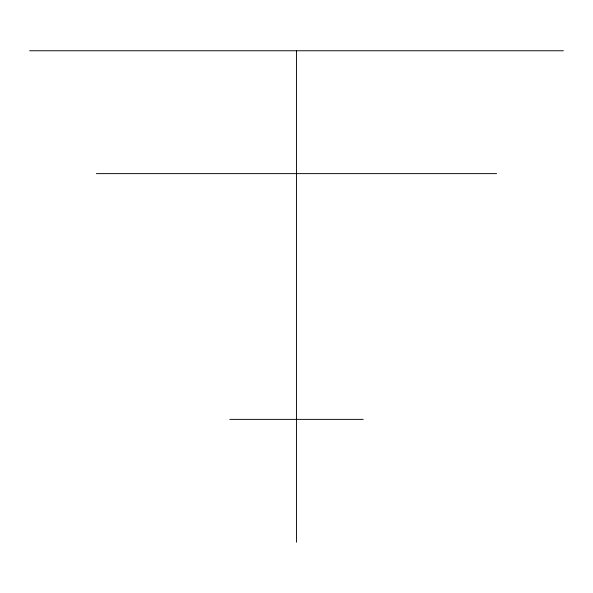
<?xml version="1.0" encoding="UTF-8"?>
<svg xmlns="http://www.w3.org/2000/svg" width="593" height="593" viewBox="0 0 593 593"><rect width="100%" height="100%" fill="white"/><g stroke="black" fill="none" stroke-linecap="round" stroke-linejoin="round"><path stroke-width="0.89" d="M29.65 50.761L563.35 50.761M96.362 173.63L496.637 173.63M229.787 419.37L363.212 419.37M296.5 50.761L296.5 542.239"/></g></svg>
